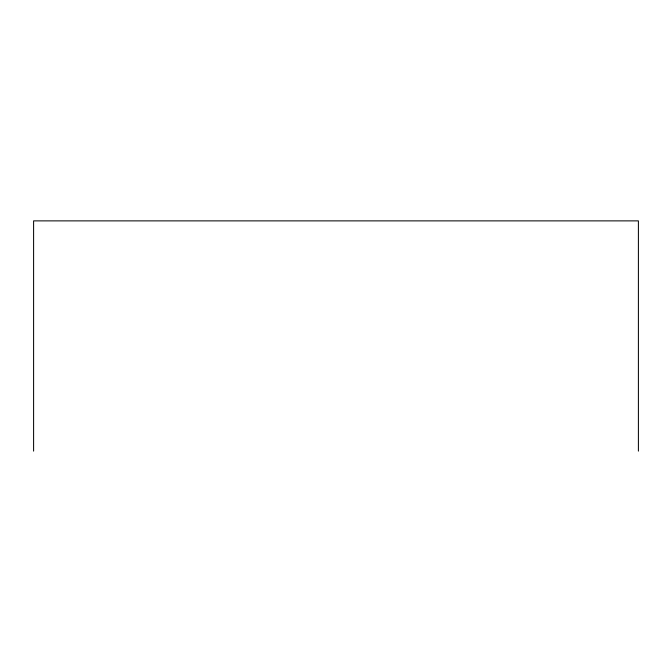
<?xml version="1.0" encoding="UTF-8"?>
<svg xmlns="http://www.w3.org/2000/svg" width="672" height="672" viewBox="0 0 672 672"><rect width="100%" height="100%" fill="white"/><g stroke="black" fill="none" stroke-linecap="round" stroke-linejoin="round"><path stroke-width="1.01" d="M638.4 451.122L638.4 220.878L33.6 220.878L33.6 451.122"/></g></svg>
